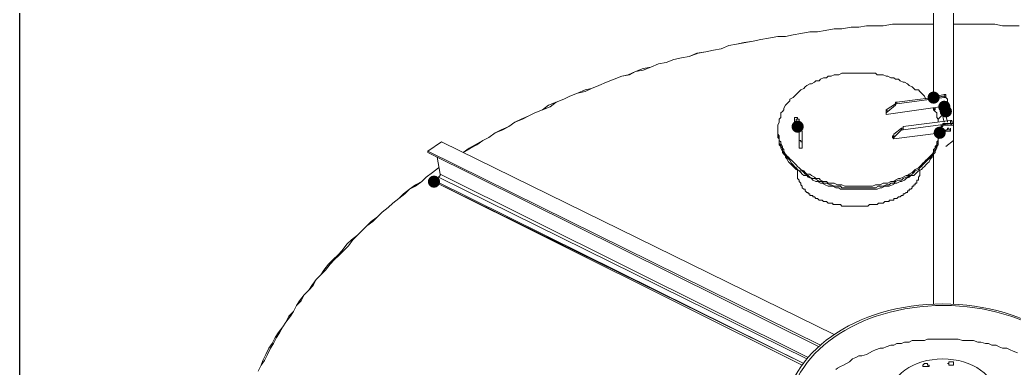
# Model space of a CAD drawing. Header units: millimetres. Extents: x 0 to 62767, y -13570 to 23963.
# Drawn here: x 17238 to 18477, y 4160 to 4594 of the extents above; entities that cross this region are included whole.
import ezdxf

# ---------------------------------------------------------------- set-up
doc = ezdxf.new("R2010")
doc.units = ezdxf.units.MM
picture_1 = doc.add_image_def('image2.jpg', size_in_pixel=(680, 1027))

msp = doc.modelspace()

# ---------------------------------------------------------------- hatches: boundary and pattern name
h = msp.add_hatch(color=7)
edge = h.paths.add_edge_path()
edge.add_arc((18377.143, 4497.143), 7.619, 0, 360)
h = msp.add_hatch(color=7)
edge = h.paths.add_edge_path()
edge.add_arc((18377.143, 4497.143), 7.619, 0, 360)
h = msp.add_hatch(color=7)
edge = h.paths.add_edge_path()
edge.add_arc((18390.476, 4485.714), 7.619, 0, 360)
h = msp.add_hatch(color=7)
edge = h.paths.add_edge_path()
edge.add_arc((18392.38, 4480), 7.619, 0, 360)
h = msp.add_hatch(color=7)
edge = h.paths.add_edge_path()
edge.add_arc((18207.619, 4460.952), 7.619, 0, 360)
h = msp.add_hatch(color=7)
edge = h.paths.add_edge_path()
edge.add_arc((18384.761, 4453.333), 7.619, 0, 360)
h = msp.add_hatch(color=7)
edge = h.paths.add_edge_path()
edge.add_arc((17754.286, 4392.381), 7.619, 0, 360)

# ---------------------------------------------------------------- linework, layer by layer
at = {"color": 7, "lineweight": 0}
for points in [[(18377.143, 4620.952), (18377.143, 4497.143)], [(18401.904, 4620.952), (18401.904, 4466.667)], [(18377.143, 4588.571), (18365.715, 4588.571), (18356.191, 4588.571), (18344.761, 4588.571), (18335.238, 4588.571), (18325.714, 4588.571), (18314.285, 4586.667), (18304.762, 4586.667), (18293.333, 4586.667), (18283.809, 4584.762), (18274.286, 4584.762), (18262.857, 4582.857), (18253.332, 4582.857), (18241.904, 4580.952), (18232.38, 4579.048), (18222.857, 4579.048), (18211.428, 4577.143), (18201.904, 4575.238), (18192.381, 4573.333), (18182.857, 4573.333), (18171.428, 4571.428), (18161.905, 4569.524), (18152.381, 4567.619), (18140.952, 4565.714), (18131.429, 4563.809), (18121.905, 4561.905), (18112.381, 4558.095), (18102.857, 4556.19), (18093.333, 4554.286), (18081.904, 4552.381), (18072.38, 4548.571), (18062.856, 4546.667), (18053.333, 4544.762), (18043.809, 4540.952), (18034.285, 4539.048), (18024.761, 4535.238), (18015.237, 4533.333), (18005.714, 4529.524), (17996.19, 4525.714), (17988.572, 4523.809), (17979.048, 4520), (17969.524, 4516.19), (17959.999, 4512.381), (17950.475, 4508.571), (17942.857, 4506.667), (17933.333, 4502.857), (17923.81, 4499.048), (17916.19, 4495.238), (17906.667, 4491.429), (17897.143, 4487.619), (17889.524, 4481.905), (17880, 4478.095), (17872.38, 4474.286), (17862.857, 4470.476), (17855.237, 4466.667), (17847.619, 4460.952), (17838.094, 4457.143), (17830.476, 4453.333), (17822.857, 4447.619), (17815.238, 4443.809), (17805.714, 4438.095), (17798.095, 4434.286), (17790.475, 4428.571)], [(17790.475, 4428.571), (17800, 4434.286), (17807.618, 4438.095), (17815.238, 4443.809), (17822.857, 4447.619), (17830.476, 4453.333), (17840, 4457.143), (17847.619, 4460.952), (17855.237, 4466.667), (17864.761, 4470.476), (17872.38, 4474.286), (17880, 4478.095), (17889.524, 4481.905), (17899.047, 4485.714), (17906.667, 4491.429), (17916.19, 4495.238), (17923.81, 4499.048), (17933.333, 4502.857), (17942.857, 4504.762), (17950.475, 4508.571), (17959.999, 4512.381), (17969.524, 4516.19), (17979.048, 4520), (17988.572, 4523.809), (17998.094, 4525.714), (18005.714, 4529.524), (18015.237, 4531.429), (18024.761, 4535.238), (18034.285, 4539.048), (18043.809, 4540.952), (18053.333, 4544.762), (18062.856, 4546.667), (18072.38, 4548.571), (18083.81, 4552.381), (18093.333, 4554.286), (18102.857, 4556.19), (18112.381, 4558.095), (18121.905, 4561.905), (18131.429, 4563.809), (18142.857, 4565.714), (18152.381, 4567.619), (18161.905, 4569.524), (18171.428, 4571.428), (18182.857, 4573.333), (18192.381, 4573.333), (18201.904, 4575.238), (18211.428, 4577.143), (18222.857, 4579.048), (18232.38, 4579.048), (18241.904, 4580.952), (18253.332, 4582.857), (18262.857, 4582.857), (18274.286, 4584.762), (18283.809, 4584.762), (18293.333, 4586.667), (18304.762, 4586.667), (18314.285, 4586.667), (18325.714, 4588.571), (18335.238, 4588.571), (18344.761, 4588.571), (18356.191, 4588.571), (18365.715, 4588.571), (18377.143, 4588.571)], [(18483.809, 4586.667), (18474.285, 4586.667), (18462.857, 4586.667), (18453.333, 4588.571), (18441.905, 4588.571), (18432.381, 4588.571), (18422.856, 4588.571), (18411.428, 4588.571), (18401.904, 4588.571)], [(18401.904, 4588.571), (18411.428, 4588.571), (18422.856, 4588.571), (18432.381, 4588.571), (18441.905, 4588.571), (18453.333, 4588.571), (18462.857, 4586.667), (18474.285, 4586.667), (18483.809, 4586.667)], [(18384.761, 4453.333), (18384.761, 4451.429), (18382.857, 4447.619), (18382.857, 4445.714), (18382.857, 4443.809), (18380.952, 4441.905), (18380.952, 4438.095), (18379.047, 4436.19), (18379.047, 4434.286), (18377.143, 4432.381), (18377.143, 4428.571), (18375.237, 4426.667), (18373.333, 4424.762), (18371.428, 4422.857), (18369.524, 4420.952), (18367.619, 4419.048), (18365.715, 4417.143), (18363.809, 4415.238), (18361.904, 4413.333), (18360, 4411.429), (18358.095, 4409.524), (18354.285, 4407.619), (18352.381, 4405.714), (18350.476, 4403.809), (18346.666, 4401.905), (18344.761, 4400), (18342.857, 4400), (18339.048, 4398.095), (18335.238, 4396.19), (18333.333, 4396.19), (18329.524, 4394.286), (18327.618, 4392.381), (18323.809, 4392.381), (18320, 4390.476), (18318.096, 4390.476), (18314.285, 4390.476), (18310.476, 4388.571), (18306.666, 4388.571), (18304.762, 4388.571), (18300.951, 4386.667), (18297.142, 4386.667), (18293.333, 4386.667), (18289.523, 4386.667), (18287.619, 4386.667), (18283.809, 4386.667), (18279.999, 4386.667), (18276.19, 4386.667), (18272.381, 4386.667), (18270.477, 4386.667), (18266.666, 4386.667), (18262.857, 4388.571), (18259.047, 4388.571), (18257.143, 4388.571), (18253.332, 4390.476), (18249.523, 4390.476), (18245.714, 4390.476), (18243.81, 4392.381), (18240, 4392.381), (18236.19, 4394.286), (18234.286, 4396.19), (18230.476, 4396.19), (18228.571, 4398.095), (18224.762, 4400), (18222.857, 4401.905), (18219.047, 4401.905), (18217.143, 4403.809), (18215.237, 4405.714), (18211.428, 4407.619), (18209.524, 4409.524), (18207.619, 4411.429), (18205.713, 4413.333), (18203.809, 4415.238), (18201.904, 4417.143), (18200, 4419.048), (18198.095, 4420.952), (18196.191, 4422.857), (18194.285, 4424.762), (18192.381, 4426.667), (18190.476, 4430.476), (18190.476, 4432.381), (18188.571, 4434.286), (18188.571, 4436.19), (18186.667, 4440), (18186.667, 4441.905), (18184.761, 4443.809), (18184.761, 4445.714), (18184.761, 4449.524), (18182.857, 4451.429), (18182.857, 4453.333), (18182.857, 4455.238), (18182.857, 4459.048), (18182.857, 4460.952), (18182.857, 4462.857), (18184.761, 4466.667), (18184.761, 4468.571), (18184.761, 4470.476), (18186.667, 4472.381), (18186.667, 4476.19), (18186.667, 4478.095), (18188.571, 4480), (18190.476, 4481.905), (18190.476, 4483.809), (18192.381, 4487.619), (18194.285, 4489.524), (18196.191, 4491.429), (18198.095, 4493.333), (18198.095, 4495.238), (18201.904, 4497.143), (18203.809, 4499.048), (18205.713, 4500.952), (18207.619, 4502.857), (18209.524, 4504.762), (18211.428, 4506.667), (18215.237, 4508.571), (18217.143, 4510.476), (18219.047, 4512.381), (18222.857, 4514.286), (18224.762, 4514.286), (18228.571, 4516.19), (18230.476, 4518.095), (18234.286, 4518.095), (18236.19, 4520), (18240, 4521.905), (18243.81, 4521.905), (18245.714, 4523.809), (18249.523, 4523.809), (18253.332, 4525.714), (18255.238, 4525.714), (18259.047, 4525.714), (18262.857, 4527.619), (18266.666, 4527.619), (18268.571, 4527.619), (18272.381, 4527.619), (18276.19, 4527.619), (18279.999, 4527.619), (18283.809, 4527.619), (18287.619, 4527.619), (18289.523, 4527.619), (18293.333, 4527.619), (18297.142, 4527.619), (18300.951, 4527.619), (18304.762, 4527.619), (18306.666, 4525.714), (18310.476, 4525.714), (18314.285, 4525.714), (18318.096, 4523.809), (18320, 4523.809), (18323.809, 4521.905), (18327.618, 4521.905), (18329.524, 4520), (18333.333, 4520), (18335.238, 4518.095), (18339.048, 4516.19), (18340.952, 4516.19), (18344.761, 4514.286), (18346.666, 4512.381), (18350.476, 4510.476), (18352.381, 4508.571), (18354.285, 4506.667), (18358.095, 4506.667), (18360, 4504.762), (18361.904, 4502.857), (18363.809, 4500.952), (18365.715, 4499.048), (18367.619, 4495.238)], [(18390.476, 4499.048), (18331.428, 4491.429)], [(18380.952, 4499.048), (18379.047, 4499.048), (18377.143, 4499.048), (18377.143, 4497.143)], [(18390.476, 4500.952), (18380.952, 4499.048)], [(18380.952, 4497.143), (18380.952, 4499.048)], [(18380.952, 4497.143), (18390.476, 4499.048)], [(18392.38, 4499.048), (18392.38, 4500.952), (18390.476, 4500.952)], [(18390.476, 4500.952), (18390.476, 4499.048)], [(18390.476, 4499.048), (18392.38, 4499.048), (18392.38, 4497.143)], [(18390.476, 4499.048), (18390.476, 4497.143)], [(18392.38, 4497.143), (18392.38, 4499.048), (18390.476, 4499.048)], [(18392.38, 4497.143), (18392.38, 4499.048)], [(18329.524, 4489.524), (18318.096, 4481.905)], [(18320, 4480), (18329.524, 4487.619)], [(18331.428, 4491.429), (18329.524, 4491.429), (18329.524, 4489.524)], [(18329.524, 4489.524), (18329.524, 4487.619)], [(18329.524, 4487.619), (18329.524, 4489.524), (18331.428, 4489.524)], [(18331.428, 4489.524), (18390.476, 4497.143)], [(18331.428, 4489.524), (18331.428, 4491.429)], [(18384.761, 4489.524), (18390.476, 4466.667)], [(18388.571, 4491.429), (18394.286, 4466.667)], [(18390.476, 4497.143), (18392.38, 4497.143), (18394.286, 4495.238)], [(18394.286, 4489.524), (18394.286, 4487.619), (18392.38, 4487.619), (18392.38, 4485.714), (18390.476, 4485.714)], [(18394.286, 4495.238), (18392.38, 4497.143)], [(18392.38, 4481.905), (18392.38, 4487.619)], [(18394.286, 4495.238), (18394.286, 4489.524)], [(18384.761, 4485.714), (18318.096, 4476.19)], [(18320, 4480), (18318.096, 4481.905)], [(18318.096, 4481.905), (18318.096, 4480)], [(18318.096, 4478.095), (18320, 4480)], [(18318.096, 4480), (18318.096, 4478.095)], [(18318.096, 4480), (18318.096, 4478.095), (18318.096, 4476.19)], [(18318.096, 4478.095), (18318.096, 4476.19)], [(18377.143, 4483.809), (18377.143, 4481.905), (18379.047, 4480), (18380.952, 4478.095), (18380.952, 4476.19), (18380.952, 4472.381), (18382.857, 4470.476), (18382.857, 4468.571), (18382.857, 4466.667)], [(18379.047, 4483.809), (18379.047, 4481.905), (18377.143, 4483.809)], [(18379.047, 4481.905), (18377.143, 4481.905)], [(18388.571, 4476.19), (18382.857, 4470.476)], [(18392.38, 4481.905), (18392.38, 4480)], [(18209.524, 4468.571), (18209.524, 4470.476), (18207.619, 4470.476), (18207.619, 4472.381), (18205.713, 4472.381), (18203.809, 4472.381), (18203.809, 4470.476), (18203.809, 4468.571)], [(18205.713, 4466.667), (18203.809, 4466.667), (18203.809, 4468.571)], [(18203.809, 4468.571), (18203.809, 4460.952)], [(18205.713, 4468.571), (18205.713, 4470.476), (18207.619, 4470.476), (18209.524, 4470.476), (18209.524, 4468.571)], [(18205.713, 4468.571), (18205.713, 4470.476)], [(18209.524, 4455.238), (18205.713, 4468.571)], [(18211.428, 4457.143), (18209.524, 4468.571)], [(18398.095, 4468.571), (18339.048, 4460.952)], [(18339.048, 4457.143), (18398.095, 4464.762)], [(18390.476, 4464.762), (18388.571, 4464.762), (18388.571, 4462.857), (18386.667, 4462.857)], [(18386.667, 4459.048), (18386.667, 4460.952), (18388.571, 4460.952), (18388.571, 4462.857), (18390.476, 4462.857)], [(18386.667, 4462.857), (18386.667, 4459.048)], [(18386.667, 4447.619), (18386.667, 4449.524), (18386.667, 4462.857)], [(18390.476, 4462.857), (18390.476, 4464.762)], [(18398.095, 4464.762), (18390.476, 4464.762)], [(18390.476, 4462.857), (18400, 4462.857)], [(18401.904, 4466.667), (18400, 4466.667), (18400, 4468.571), (18398.095, 4468.571)], [(18398.095, 4468.571), (18398.095, 4464.762)], [(18398.095, 4464.762), (18400, 4462.857)], [(18401.904, 4464.762), (18400, 4464.762), (18398.095, 4464.762)], [(18398.095, 4464.762), (18400, 4464.762), (18401.904, 4464.762)], [(18400, 4462.857), (18401.904, 4462.857), (18401.904, 4460.952)], [(18401.904, 4464.762), (18401.904, 4466.667)], [(18401.904, 4462.857), (18401.904, 4464.762)], [(18182.857, 4457.143), (18182.857, 4455.238)], [(18182.857, 4453.333), (18182.857, 4451.429), (18182.857, 4447.619), (18184.761, 4445.714), (18184.761, 4443.809), (18184.761, 4440), (18184.761, 4438.095), (18186.667, 4436.19), (18186.667, 4434.286), (18188.571, 4430.476), (18188.571, 4428.571), (18190.476, 4426.667), (18192.381, 4424.762), (18192.381, 4422.857), (18194.285, 4420.952), (18196.191, 4417.143), (18198.095, 4415.238), (18200, 4413.333), (18201.904, 4411.429), (18203.809, 4409.524), (18205.713, 4407.619), (18209.524, 4405.714), (18211.428, 4403.809), (18213.333, 4401.905), (18215.237, 4400), (18219.047, 4400), (18220.952, 4398.095), (18224.762, 4396.19), (18226.667, 4394.286), (18230.476, 4392.381), (18232.38, 4392.381), (18236.19, 4390.476), (18238.095, 4390.476), (18241.904, 4388.571), (18245.714, 4386.667), (18247.619, 4386.667), (18251.428, 4386.667), (18255.238, 4384.762), (18259.047, 4384.762), (18260.952, 4382.857), (18264.762, 4382.857), (18268.571, 4382.857), (18272.381, 4382.857), (18274.286, 4382.857), (18278.095, 4382.857), (18281.905, 4382.857), (18285.714, 4382.857), (18289.523, 4382.857), (18293.333, 4382.857), (18295.238, 4382.857), (18299.047, 4382.857), (18302.857, 4382.857), (18306.666, 4382.857), (18310.476, 4384.762), (18312.381, 4384.762), (18316.19, 4386.667), (18320, 4386.667), (18321.905, 4386.667), (18325.714, 4388.571), (18329.524, 4390.476), (18331.428, 4390.476), (18335.238, 4392.381), (18337.142, 4392.381), (18340.952, 4394.286), (18342.857, 4396.19), (18346.666, 4398.095), (18348.571, 4400), (18352.381, 4400), (18354.285, 4401.905), (18356.191, 4403.809), (18358.095, 4405.714), (18361.904, 4407.619), (18363.809, 4409.524), (18365.715, 4411.429), (18367.619, 4413.333), (18369.524, 4415.238), (18371.428, 4417.143), (18373.333, 4420.952), (18375.237, 4422.857), (18375.237, 4424.762), (18377.143, 4426.667), (18379.047, 4428.571), (18379.047, 4430.476), (18380.952, 4434.286), (18380.952, 4436.19), (18382.857, 4438.095), (18382.857, 4440), (18382.857, 4443.809), (18382.857, 4445.714), (18384.761, 4447.619), (18384.761, 4451.429), (18384.761, 4453.333), (18384.761, 4451.429), (18384.761, 4447.619), (18382.857, 4445.714), (18382.857, 4443.809), (18382.857, 4441.905), (18380.952, 4438.095), (18380.952, 4436.19), (18379.047, 4434.286), (18379.047, 4432.381), (18377.143, 4428.571), (18375.237, 4426.667), (18375.237, 4424.762), (18373.333, 4422.857), (18371.428, 4420.952), (18369.524, 4419.048), (18367.619, 4417.143), (18365.715, 4415.238), (18363.809, 4413.333), (18361.904, 4411.429), (18360, 4409.524), (18358.095, 4407.619), (18354.285, 4405.714), (18352.381, 4403.809), (18350.476, 4401.905), (18346.666, 4400), (18344.761, 4398.095), (18342.857, 4398.095), (18339.048, 4396.19), (18337.142, 4394.286), (18333.333, 4394.286), (18329.524, 4392.381), (18327.618, 4390.476), (18323.809, 4390.476), (18321.905, 4388.571), (18318.096, 4388.571), (18314.285, 4386.667), (18310.476, 4386.667), (18308.571, 4386.667), (18304.762, 4384.762), (18300.951, 4384.762), (18297.142, 4384.762), (18295.238, 4384.762), (18291.429, 4384.762), (18287.619, 4384.762), (18283.809, 4384.762), (18279.999, 4384.762), (18278.095, 4384.762), (18274.286, 4384.762), (18270.477, 4384.762), (18266.666, 4384.762), (18262.857, 4384.762), (18260.952, 4386.667), (18257.143, 4386.667), (18253.332, 4386.667), (18249.523, 4388.571), (18247.619, 4388.571), (18243.81, 4390.476), (18240, 4390.476), (18238.095, 4392.381), (18234.286, 4392.381), (18232.38, 4394.286), (18228.571, 4396.19), (18226.667, 4396.19), (18222.857, 4398.095), (18220.952, 4400), (18217.143, 4401.905), (18215.237, 4403.809), (18213.333, 4405.714), (18209.524, 4405.714), (18207.619, 4407.619), (18205.713, 4409.524), (18203.809, 4411.429), (18201.904, 4413.333), (18200, 4415.238), (18198.095, 4419.048), (18196.191, 4420.952), (18194.285, 4422.857), (18192.381, 4424.762), (18192.381, 4426.667), (18190.476, 4428.571), (18188.571, 4430.476), (18188.571, 4434.286), (18186.667, 4436.19), (18186.667, 4438.095), (18184.761, 4440), (18184.761, 4443.809), (18184.761, 4445.714), (18184.761, 4447.619), (18182.857, 4449.524), (18182.857, 4453.333), (18182.857, 4455.238)], [(18182.857, 4455.238), (18182.857, 4453.333)], [(18384.761, 4453.333), (18384.761, 4451.429), (18384.761, 4447.619), (18382.857, 4445.714), (18382.857, 4443.809), (18382.857, 4441.905), (18380.952, 4438.095), (18380.952, 4436.19), (18379.047, 4434.286), (18379.047, 4432.381), (18377.143, 4428.571), (18375.237, 4426.667), (18375.237, 4424.762), (18373.333, 4422.857), (18371.428, 4420.952), (18369.524, 4419.048), (18367.619, 4417.143), (18365.715, 4415.238), (18363.809, 4413.333), (18361.904, 4411.429), (18360, 4409.524), (18358.095, 4407.619), (18354.285, 4405.714), (18352.381, 4403.809), (18350.476, 4401.905), (18346.666, 4400), (18344.761, 4398.095), (18342.857, 4398.095), (18339.048, 4396.19), (18337.142, 4394.286), (18333.333, 4394.286), (18329.524, 4392.381), (18327.618, 4390.476), (18323.809, 4390.476), (18321.905, 4388.571), (18318.096, 4388.571), (18314.285, 4386.667), (18310.476, 4386.667), (18308.571, 4386.667), (18304.762, 4384.762), (18300.951, 4384.762), (18297.142, 4384.762), (18295.238, 4384.762), (18291.429, 4384.762), (18287.619, 4384.762), (18283.809, 4384.762), (18279.999, 4384.762), (18278.095, 4384.762), (18274.286, 4384.762), (18270.477, 4384.762), (18266.666, 4384.762), (18262.857, 4384.762), (18260.952, 4386.667), (18257.143, 4386.667), (18253.332, 4386.667), (18249.523, 4388.571), (18247.619, 4388.571), (18243.81, 4390.476), (18240, 4390.476), (18238.095, 4392.381), (18234.286, 4392.381), (18232.38, 4394.286), (18228.571, 4396.19), (18226.667, 4396.19), (18222.857, 4398.095), (18220.952, 4400), (18217.143, 4401.905), (18215.237, 4403.809), (18213.333, 4405.714), (18209.524, 4405.714), (18207.619, 4407.619), (18205.713, 4409.524), (18203.809, 4411.429), (18201.904, 4413.333), (18200, 4415.238), (18198.095, 4419.048), (18196.191, 4420.952), (18194.285, 4422.857), (18192.381, 4424.762), (18192.381, 4426.667), (18190.476, 4428.571), (18188.571, 4430.476), (18188.571, 4434.286), (18186.667, 4436.19), (18186.667, 4438.095), (18184.761, 4440), (18184.761, 4443.809), (18184.761, 4445.714), (18184.761, 4447.619), (18182.857, 4449.524), (18182.857, 4453.333), (18182.857, 4455.238)], [(18207.619, 4460.952), (18207.619, 4459.048), (18205.713, 4459.048), (18203.809, 4459.048), (18203.809, 4460.952)], [(18209.524, 4455.238), (18209.524, 4457.143), (18211.428, 4457.143)], [(18209.524, 4443.809), (18209.524, 4445.714), (18209.524, 4447.619), (18209.524, 4449.524), (18209.524, 4451.429), (18209.524, 4453.333), (18209.524, 4455.238)], [(18213.333, 4443.809), (18213.333, 4445.714), (18213.333, 4447.619), (18213.333, 4449.524), (18213.333, 4451.429), (18213.333, 4453.333), (18213.333, 4455.238), (18211.428, 4457.143)], [(18327.618, 4451.429), (18327.618, 4449.524), (18325.714, 4449.524)], [(18325.714, 4449.524), (18327.618, 4447.619)], [(18325.714, 4449.524), (18325.714, 4447.619), (18327.618, 4445.714)], [(18337.142, 4459.048), (18327.618, 4451.429)], [(18327.618, 4447.619), (18337.142, 4457.143)], [(18327.618, 4447.619), (18327.618, 4445.714), (18386.667, 4453.333)], [(18327.618, 4447.619), (18327.618, 4451.429)], [(18339.048, 4460.952), (18339.048, 4459.048), (18337.142, 4459.048)], [(18337.142, 4459.048), (18337.142, 4457.143)], [(18337.142, 4457.143), (18339.048, 4457.143)], [(18339.048, 4457.143), (18339.048, 4460.952)], [(18384.761, 4449.524), (18386.667, 4449.524)], [(18386.667, 4447.619), (18386.667, 4459.048)], [(18392.38, 4457.143), (18392.38, 4455.238)], [(18398.095, 4459.048), (18398.095, 4457.143)], [(18401.904, 4460.952), (18401.904, 4445.714)], [(17746.667, 4430.476), (17763.81, 4441.905), (18253.332, 4201.905)], [(18209.524, 4443.809), (18211.428, 4443.809), (18211.428, 4441.905), (18213.333, 4441.905), (18213.333, 4443.809)], [(18209.524, 4434.286), (18209.524, 4443.809)], [(18213.333, 4434.286), (18213.333, 4443.809)], [(18386.667, 4447.619), (18384.761, 4447.619)], [(18401.904, 4443.809), (18392.38, 4436.19)], [(18401.904, 4445.714), (18401.904, 4443.809)], [(18401.904, 4443.809), (18401.904, 4240)], [(17746.667, 4428.571), (17746.667, 4430.476), (18236.19, 4188.571)], [(17746.667, 4428.571), (18234.286, 4186.667)], [(17746.667, 4428.571), (18234.286, 4186.667)], [(18209.524, 4434.286), (18211.428, 4434.286), (18213.333, 4434.286)], [(18377.143, 4424.762), (18375.237, 4424.762)], [(18377.143, 4426.667), (18377.143, 4240)], [(17761.904, 4401.905), (17758.095, 4422.857)], [(17759.999, 4409.524), (17752.38, 4403.809), (17744.762, 4398.095), (17739.047, 4392.381), (17731.428, 4388.571), (17723.809, 4382.857), (17716.191, 4377.143), (17710.476, 4371.429), (17702.857, 4365.714), (17697.143, 4360), (17689.524, 4354.286), (17683.809, 4348.571), (17676.19, 4342.857), (17670.476, 4337.143), (17664.761, 4331.429), (17659.048, 4325.714), (17651.429, 4320), (17645.714, 4314.286), (17640, 4306.667), (17634.285, 4300.952), (17628.571, 4295.238), (17622.857, 4289.524), (17617.142, 4281.905), (17613.333, 4276.191), (17607.619, 4270.476), (17601.904, 4262.857), (17598.095, 4257.143), (17592.38, 4251.429), (17586.666, 4243.81), (17582.856, 4238.095), (17579.047, 4230.476), (17573.334, 4224.762), (17569.523, 4217.143), (17565.714, 4211.429), (17560, 4203.81), (17556.191, 4198.095), (17552.38, 4190.476), (17548.571, 4184.762), (17544.761, 4177.143), (17540.952, 4169.524), (17539.047, 4163.81), (17535.237, 4156.191)], [(17535.237, 4156.191), (17539.047, 4163.81), (17542.857, 4169.524), (17546.667, 4177.143), (17550.476, 4184.762), (17554.285, 4190.476), (17558.095, 4198.095), (17561.904, 4203.81), (17565.714, 4211.429), (17569.523, 4217.143), (17575.238, 4224.762), (17579.047, 4230.476), (17582.856, 4238.095), (17588.571, 4243.81), (17592.38, 4251.429), (17598.095, 4257.143), (17603.81, 4262.857), (17607.619, 4270.476), (17613.333, 4276.191), (17619.047, 4281.905), (17624.762, 4289.524), (17630.475, 4295.238), (17636.19, 4300.952), (17641.905, 4306.667), (17647.618, 4312.381), (17653.333, 4320), (17659.048, 4325.714), (17664.761, 4331.429), (17670.476, 4337.143), (17678.095, 4342.857), (17683.809, 4348.571), (17689.524, 4354.286), (17697.143, 4360), (17702.857, 4365.714), (17710.476, 4371.429), (17718.095, 4377.143), (17723.809, 4382.857), (17731.428, 4386.667), (17739.047, 4392.381), (17744.762, 4398.095), (17752.38, 4403.809), (17759.999, 4409.524)], [(17759.999, 4398.095), (17761.904, 4400), (17761.904, 4401.905)], [(17761.904, 4401.905), (18220.952, 4173.333)], [(18207.619, 4407.619), (18207.619, 4401.905)], [(18360, 4405.714), (18360, 4403.809), (18360, 4401.905), (18360, 4400), (18358.095, 4398.095), (18358.095, 4396.19), (18358.095, 4394.286), (18356.191, 4394.286), (18356.191, 4392.381), (18356.191, 4390.476), (18354.285, 4390.476), (18354.285, 4388.571), (18352.381, 4388.571), (18352.381, 4386.667), (18350.476, 4386.667), (18350.476, 4384.762), (18348.571, 4382.857), (18346.666, 4382.857), (18346.666, 4380.952), (18344.761, 4380.952), (18344.761, 4379.048), (18342.857, 4379.048), (18340.952, 4377.143), (18339.048, 4377.143), (18339.048, 4375.238), (18337.142, 4375.238), (18335.238, 4373.333), (18333.333, 4373.333), (18331.428, 4371.429), (18329.524, 4371.429), (18327.618, 4371.429), (18327.618, 4369.524), (18325.714, 4369.524), (18323.809, 4369.524), (18321.905, 4369.524), (18321.905, 4367.619), (18320, 4367.619), (18318.096, 4367.619), (18316.19, 4367.619), (18314.285, 4365.714), (18312.381, 4365.714), (18310.476, 4365.714), (18308.571, 4365.714), (18306.666, 4363.809), (18304.762, 4363.809), (18302.857, 4363.809), (18300.951, 4363.809), (18299.047, 4363.809), (18297.142, 4363.809), (18295.238, 4361.905), (18293.333, 4361.905), (18291.429, 4361.905), (18289.523, 4361.905), (18287.619, 4361.905), (18285.714, 4361.905), (18283.809, 4361.905), (18281.905, 4361.905), (18279.999, 4361.905), (18278.095, 4361.905), (18276.19, 4361.905), (18274.286, 4361.905), (18272.381, 4361.905), (18270.477, 4361.905), (18268.571, 4361.905), (18266.666, 4361.905), (18264.762, 4361.905), (18262.857, 4361.905), (18260.952, 4363.809), (18259.047, 4363.809), (18257.143, 4363.809), (18255.238, 4363.809), (18253.332, 4363.809), (18251.428, 4363.809), (18251.428, 4365.714), (18249.523, 4365.714), (18247.619, 4365.714), (18245.714, 4365.714), (18243.81, 4367.619), (18241.904, 4367.619), (18240, 4367.619), (18238.095, 4369.524), (18236.19, 4369.524), (18234.286, 4369.524), (18232.38, 4371.429), (18230.476, 4371.429), (18228.571, 4373.333), (18226.667, 4373.333), (18226.667, 4375.238), (18224.762, 4375.238), (18222.857, 4375.238), (18222.857, 4377.143), (18220.952, 4377.143), (18220.952, 4379.048), (18219.047, 4379.048), (18217.143, 4380.952), (18217.143, 4382.857), (18215.237, 4382.857), (18213.333, 4384.762), (18213.333, 4386.667), (18211.428, 4388.571), (18211.428, 4390.476), (18209.524, 4392.381), (18209.524, 4394.286), (18207.619, 4396.19), (18207.619, 4398.095), (18207.619, 4400), (18207.619, 4401.905)], [(18360, 4407.619), (18360, 4405.714)], [(17754.286, 4394.286), (17759.999, 4398.095)], [(17754.286, 4394.286), (18215.237, 4165.714)], [(17754.286, 4392.381), (17754.286, 4394.286)], [(17754.286, 4392.381), (18213.333, 4163.81)], [(17754.286, 4392.381), (18215.237, 4165.714)], [(17759.999, 4398.095), (18219.047, 4171.429)], [(18255.238, 4158.095), (18257.143, 4160), (18260.952, 4161.905), (18264.762, 4163.81), (18268.571, 4165.714), (18272.381, 4167.619), (18276.19, 4171.429), (18279.999, 4173.333), (18283.809, 4175.238), (18287.619, 4175.238), (18293.333, 4177.143), (18297.142, 4179.048), (18300.951, 4180.952), (18304.762, 4182.857), (18310.476, 4184.762), (18314.285, 4184.762), (18318.096, 4186.667), (18323.809, 4188.571), (18327.618, 4188.571), (18331.428, 4190.476), (18337.142, 4190.476), (18340.952, 4192.381), (18346.666, 4192.381), (18350.476, 4194.286), (18356.191, 4194.286), (18360, 4194.286), (18365.715, 4194.286), (18369.524, 4196.191), (18375.237, 4196.191), (18379.047, 4196.191), (18384.761, 4196.191), (18388.571, 4196.191), (18394.286, 4196.191), (18398.095, 4196.191), (18403.81, 4196.191), (18407.619, 4196.191), (18413.334, 4194.286), (18417.143, 4194.286), (18422.856, 4194.286), (18426.666, 4194.286), (18432.381, 4192.381), (18436.19, 4192.381), (18441.905, 4190.476), (18445.714, 4190.476), (18449.523, 4188.571), (18455.238, 4188.571), (18459.047, 4186.667), (18462.857, 4184.762), (18468.571, 4184.762), (18472.381, 4182.857), (18476.19, 4180.952), (18481.905, 4179.048)]]:
    msp.add_lwpolyline(points, dxfattribs=at)
for points in [[(18392.38, 4457.143), (18392.38, 4455.238), (18394.286, 4455.238), (18396.19, 4455.238), (18398.095, 4455.238), (18398.095, 4457.143), (18396.19, 4457.143), (18396.19, 4459.048), (18394.286, 4459.048), (18394.286, 4457.143)], [(18365.715, 4161.905), (18363.809, 4161.905), (18363.809, 4163.81), (18365.715, 4165.714), (18367.619, 4165.714), (18369.524, 4165.714), (18369.524, 4163.81), (18371.428, 4163.81), (18371.428, 4161.905), (18369.524, 4161.905), (18367.619, 4161.905)], [(18394.286, 4165.714), (18396.19, 4165.714), (18396.19, 4167.619), (18398.095, 4167.619), (18400, 4167.619), (18401.904, 4167.619), (18401.904, 4165.714), (18401.904, 4163.81), (18400, 4163.81), (18398.095, 4163.81), (18396.19, 4163.81), (18396.19, 4165.714)]]:
    msp.add_lwpolyline(points, close=True, dxfattribs=at)
for centre, major_axis, ratio in [((18388.571, 4101.905), (196.19, 0), 0.703884), ((18389.524, 4101.905), (193.333, 0), 0.704435), ((18388.571, 4123.81), (66.667, 0), 0.714287)]:
    msp.add_ellipse(centre, major_axis=major_axis, ratio=ratio, start_param=0, end_param=6.283185, dxfattribs=at)

# ---------------------------------------------------------------- pictures from other files: only their frames are drawn
image = msp.add_image(picture_1, insert=(17238.095, 1455.238), size_in_units=(2224.77, 3369.515))
image.dxf.flags = 7

doc.saveas('drawing.dxf')
